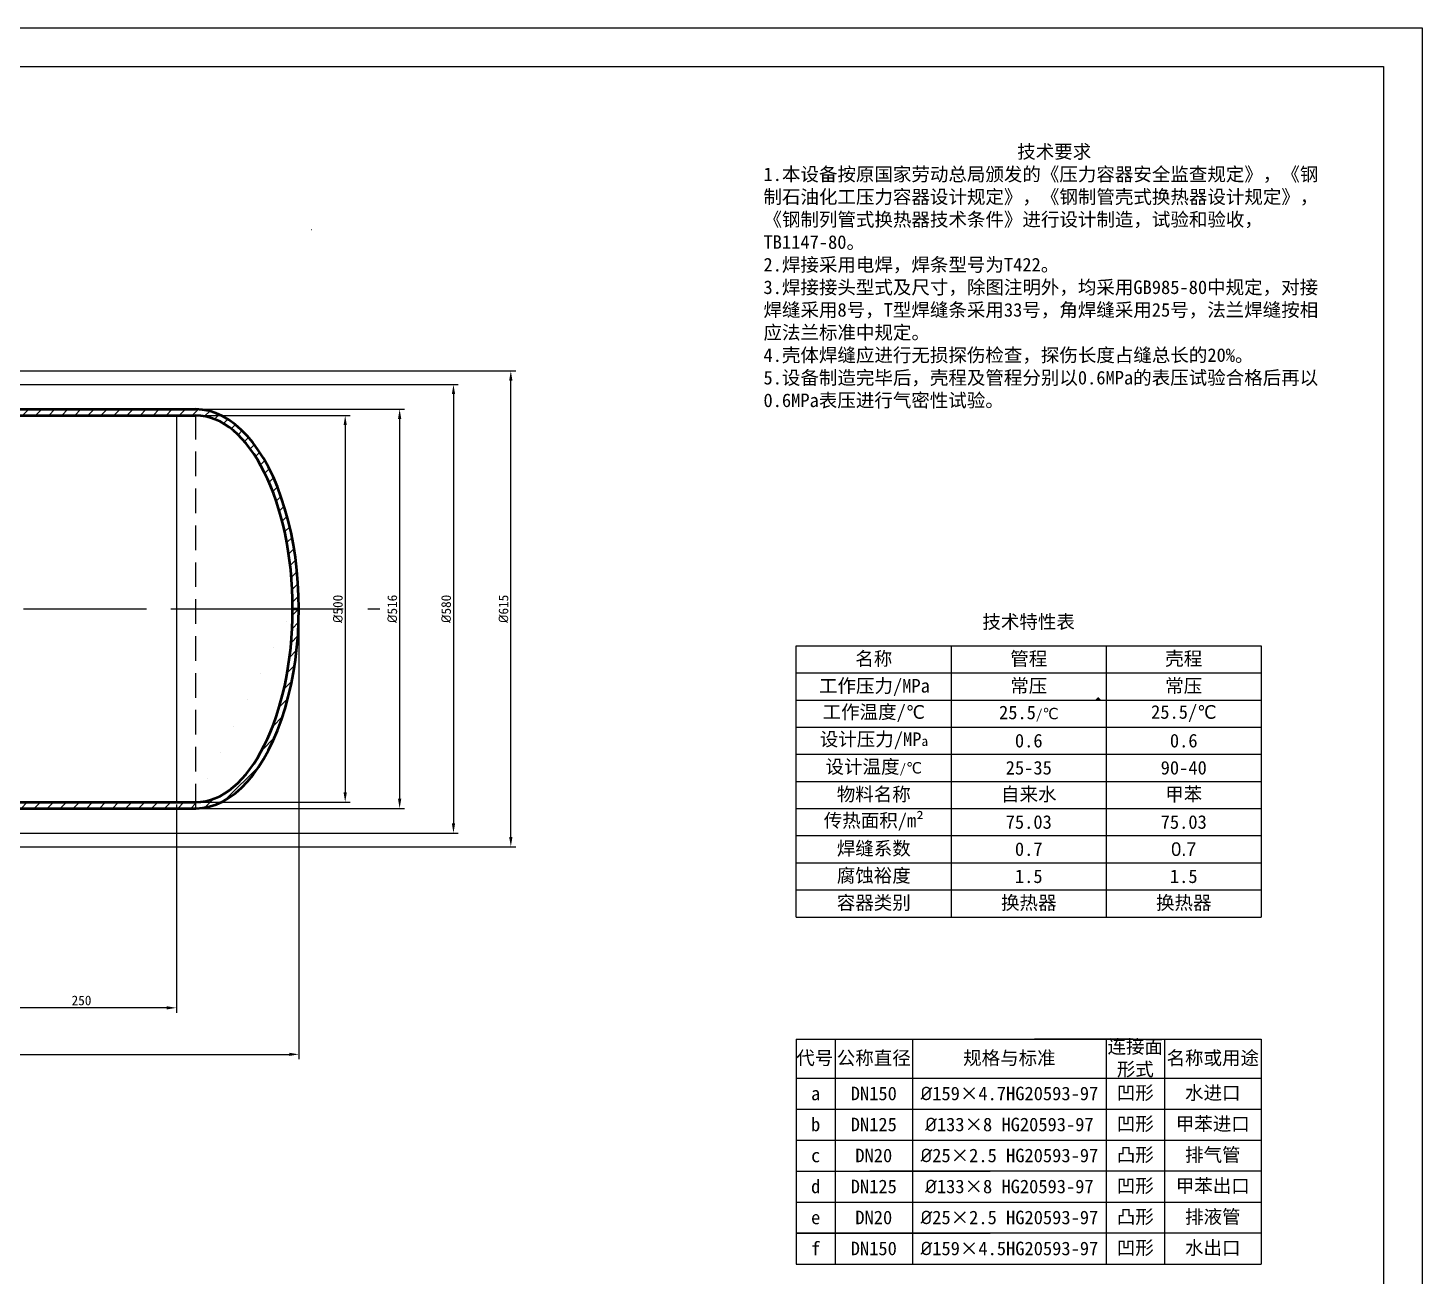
# Model space of a CAD drawing. Header units: millimetres. Extents: x -1950 to -231, y 2736 to 6518.
# Drawn here: x -590.9 to -231, y 3007.9 to 3330 of the extents above; entities that cross this region are included whole.
import ezdxf

# ---------------------------------------------------------------- set-up
doc = ezdxf.new("R2010")
doc.units = ezdxf.units.MM
for name, pattern in [('CENTER', [50.8, 31.75, -6.35, 6.35, -6.35]), ('CENTERX2', [101.6, 63.5, -12.7, 12.7, -12.7]), ('DASHED2', [9.525, 6.35, -3.175])]:
    doc.linetypes.add(name, pattern=pattern)
for name, color, linetype, lineweight in [('xuxian', 7, 'DASHED2', 25), ('点划线', 80, 'CENTERX2', 25), ('点画线', 7, 'CENTER', 25), ('粗实线', 7, 'Continuous', 50), ('细实线', 7, 'Continuous', 25)]:
    doc.layers.add(name, color=color, linetype=linetype, lineweight=lineweight)
doc.styles.get("Standard").update_dxf_attribs({"font": ''})
doc.styles.get('Standard').set_extended_font_data('SimSun')
doc.dimstyles.new('ISO-25', dxfattribs={"dimtxt": 2.5, "dimasz": 2.5, "dimexe": 1.25, "dimexo": 0.625, "dimtad": 1, "dimtxsty": 'Standard', "dimcen": 2.5, "dimadec": 0, "dimazin": 0, "dimtfac": 1, "dimtmove": 0, "dimatfit": 3, "dimfxl": 0, "dimarcsym": 0})

# ---------------------------------------------------------------- blocks, each defined once
blk = doc.blocks.new('*D33')
at = {"layer": 'Defpoints', "color": 0, "transparency": 16777216}
for p in [(-552.52, 3130.19), (-601.52, 3118.06), (-601.52, 3077.11)]:
    blk.add_point(p, dxfattribs=at)
at = {"layer": '细实线', "color": 0, "lineweight": -2, "transparency": 16777216}
for p, q in [((-552.52, 3129.56), (-552.52, 3075.86)), ((-601.52, 3117.44), (-601.52, 3075.86)), ((-555.02, 3077.11), (-599.02, 3077.11))]:
    blk.add_line(p, q, dxfattribs=at)
at = {"layer": '细实线', "color": 0, "transparency": 16777216}
for points in [[(-599.02, 3077.53), (-599.02, 3076.7), (-601.52, 3077.11)], [(-555.02, 3077.53), (-555.02, 3076.7), (-552.52, 3077.11)]]:
    blk.add_solid(points, dxfattribs=at)
at = {"layer": '细实线', "color": 0, "transparency": 16777216, "insert": (-577.02, 3079), "char_height": 2.5, "attachment_point": 5}
blk.add_mtext('{\\fFangSong|b0|i0|c134|p49;250}', dxfattribs=at)
blk = doc.blocks.new('*D40')
at = {"layer": 'Defpoints', "color": 0, "transparency": 16777216}
for p in [(-547.52, 3230), (-547.52, 3130.19), (-508.96, 3130.19)]:
    blk.add_point(p, dxfattribs=at)
at = {"layer": '细实线', "color": 0, "lineweight": -2, "transparency": 16777216}
for p, q in [((-546.9, 3230), (-507.71, 3230)), ((-508.96, 3227.5), (-508.96, 3132.69)), ((-546.9, 3130.19), (-507.71, 3130.19))]:
    blk.add_line(p, q, dxfattribs=at)
at = {"layer": '细实线', "color": 0, "transparency": 16777216}
for points in [[(-509.38, 3227.5), (-508.54, 3227.5), (-508.96, 3230)], [(-509.38, 3132.69), (-508.54, 3132.69), (-508.96, 3130.19)]]:
    blk.add_solid(points, dxfattribs=at)
at = {"layer": '细实线', "color": 0, "transparency": 16777216, "insert": (-510.85, 3180.09), "char_height": 2.5, "attachment_point": 5, "rotation": 90}
blk.add_mtext('{\\fISOCPEUR|b0|i0|c0|p34;%%C\\f@FangSong|b0|i0|c134|p49;500}', dxfattribs=at)
blk = doc.blocks.new('*D41')
at = {"layer": 'Defpoints', "color": 0, "transparency": 16777216}
for p in [(-547.52, 3231.6), (-547.52, 3128.59), (-494.91, 3128.59)]:
    blk.add_point(p, dxfattribs=at)
at = {"layer": '细实线', "color": 0, "lineweight": -2, "transparency": 16777216}
for p, q in [((-546.9, 3231.6), (-493.66, 3231.6)), ((-494.91, 3229.1), (-494.91, 3131.09)), ((-546.9, 3128.59), (-493.66, 3128.59))]:
    blk.add_line(p, q, dxfattribs=at)
at = {"layer": '细实线', "color": 0, "transparency": 16777216}
for points in [[(-495.33, 3229.1), (-494.49, 3229.1), (-494.91, 3231.6)], [(-495.33, 3131.09), (-494.49, 3131.09), (-494.91, 3128.59)]]:
    blk.add_solid(points, dxfattribs=at)
at = {"layer": '细实线', "color": 0, "transparency": 16777216, "insert": (-496.8, 3180.09), "char_height": 2.5, "attachment_point": 5, "rotation": 90}
blk.add_mtext('{\\fISOCPEUR|b0|i0|c0|p34;%%C\\f@FangSong|b0|i0|c134|p49;516}', dxfattribs=at)
blk = doc.blocks.new('*D42')
at = {"layer": 'Defpoints', "color": 0, "transparency": 16777216}
for p in [(-595.52, 3238), (-595.52, 3122.19), (-481.01, 3122.19)]:
    blk.add_point(p, dxfattribs=at)
at = {"layer": '细实线', "color": 0, "lineweight": -2, "transparency": 16777216}
for p, q in [((-594.9, 3238), (-479.76, 3238)), ((-481.01, 3235.5), (-481.01, 3124.69)), ((-594.9, 3122.19), (-479.76, 3122.19))]:
    blk.add_line(p, q, dxfattribs=at)
at = {"layer": '细实线', "color": 0, "transparency": 16777216}
for points in [[(-481.43, 3235.5), (-480.59, 3235.5), (-481.01, 3238)], [(-481.43, 3124.69), (-480.59, 3124.69), (-481.01, 3122.19)]]:
    blk.add_solid(points, dxfattribs=at)
at = {"layer": '细实线', "color": 0, "transparency": 16777216, "insert": (-482.9, 3180.09), "char_height": 2.5, "attachment_point": 5, "rotation": 90}
blk.add_mtext('{\\fISOCPEUR|b0|i0|c0|p34;%%C\\f@FangSong|b0|i0|c134|p49;580}', dxfattribs=at)
blk = doc.blocks.new('*D43')
at = {"layer": 'Defpoints', "color": 0, "transparency": 16777216}
for p in [(-595.52, 3241.5), (-466.21, 3241.5), (-595.52, 3118.69)]:
    blk.add_point(p, dxfattribs=at)
at = {"layer": '细实线', "color": 0, "lineweight": -2, "transparency": 16777216}
for p, q in [((-594.9, 3241.5), (-464.96, 3241.5)), ((-466.21, 3121.19), (-466.21, 3239)), ((-594.9, 3118.69), (-464.96, 3118.69))]:
    blk.add_line(p, q, dxfattribs=at)
at = {"layer": '细实线', "color": 0, "transparency": 16777216}
for points in [[(-466.63, 3239), (-465.8, 3239), (-466.21, 3241.5)], [(-466.63, 3121.19), (-465.8, 3121.19), (-466.21, 3118.69)]]:
    blk.add_solid(points, dxfattribs=at)
at = {"layer": '细实线', "color": 0, "transparency": 16777216, "insert": (-468.1, 3180.09), "char_height": 2.5, "attachment_point": 5, "rotation": 90}
blk.add_mtext('{\\fISOCPEUR|b0|i0|c0|p34;%%C\\f@FangSong|b0|i0|c134|p49;615}', dxfattribs=at)
blk = doc.blocks.new('*D57')
at = {"layer": 'Defpoints', "color": 0, "transparency": 16777216}
for p in [(-1000, 3180.09), (-520.92, 3180.09), (-520.92, 3065.1)]:
    blk.add_point(p, dxfattribs=at)
at = {"layer": '细实线', "color": 0, "lineweight": -2, "transparency": 16777216}
for p, q in [((-1000, 3179.47), (-1000, 3063.85)), ((-520.92, 3179.47), (-520.92, 3063.85)), ((-997.5, 3065.1), (-523.42, 3065.1))]:
    blk.add_line(p, q, dxfattribs=at)
at = {"layer": '细实线', "color": 0, "transparency": 16777216}
for points in [[(-997.5, 3065.52), (-997.5, 3064.69), (-1000, 3065.1)], [(-523.42, 3065.52), (-523.42, 3064.69), (-520.92, 3065.1)]]:
    blk.add_solid(points, dxfattribs=at)
at = {"layer": '细实线', "color": 0, "transparency": 16777216, "insert": (-760.46, 3066.99), "char_height": 2.5, "attachment_point": 5}
blk.add_mtext('{\\fFangSong|b0|i0|c134|p49;6970}', dxfattribs=at)

msp = doc.modelspace()

# ---------------------------------------------------------------- hatches: boundary and pattern name
at = {"layer": '细实线'}
h = msp.add_hatch(dxfattribs=at)
h.set_pattern_fill('ANSI31', color=256, scale=0.75)
h.paths.add_polyline_path([(-552.521, 3230), (-547.521, 3230), (-547.521, 3231.6), (-552.521, 3231.6), (-595.521, 3231.6), (-595.521, 3230)])
h.paths.add_polyline_path([(-552.521, 3128.588), (-547.521, 3128.588), (-547.521, 3130.188), (-552.521, 3130.188), (-595.521, 3130.188), (-595.521, 3128.588)])
h = msp.add_hatch(dxfattribs=at)
h.set_pattern_fill('ANSI31', color=256, scale=0.75)
edge = h.paths.add_edge_path()
edge.add_ellipse((-547.521, 3180.094), major_axis=(0, 51.506), ratio=0.5164464, start_angle=270, end_angle=360)
edge.add_line((-547.521, 3231.6), (-547.521, 3230))
edge.add_ellipse((-547.521, 3180.094), major_axis=(0, 49.906), ratio=0.5009435, start_angle=270, end_angle=360, ccw=False)
edge.add_line((-522.521, 3180.094), (-520.921, 3180.094))
edge = h.paths.add_edge_path()
edge.add_ellipse((-547.521, 3180.094), major_axis=(0, 51.506), ratio=0.5164464, start_angle=180, end_angle=270)
edge.add_line((-520.921, 3180.094), (-522.521, 3180.094))
edge.add_ellipse((-547.521, 3180.094), major_axis=(0, 49.906), ratio=0.5009435, start_angle=180, end_angle=270, ccw=False)
edge.add_line((-547.521, 3130.188), (-547.521, 3128.588))
h = msp.add_hatch(color=256, dxfattribs=at)
h.dxf.hatch_style = 1
h.paths.add_polyline_path([(-314.599, 3157.329), (-313.599, 3156.329), (-315.599, 3156.329)])

# ---------------------------------------------------------------- linework, layer by layer
at = {"layer": 'xuxian'}
msp.add_line((-547.521, 3128.588), (-547.521, 3231.6), dxfattribs=at)
at = {"layer": '点划线'}
msp.add_line((-517.638, 3278.017), (-517.549, 3278.017), dxfattribs=at)
at = {"layer": '点画线'}
for p, q in [((-744.429, 3180.094), (-500, 3180.094)), ((-744.429, 3180.094), (-500, 3180.094)), ((-552.521, 3180.094), (-522.521, 3180.094))]:
    msp.add_line(p, q, dxfattribs=at)
at = {"layer": '粗实线'}
for p, q in [((-595.521, 3231.6), (-552.521, 3231.6)), ((-552.521, 3231.6), (-547.521, 3231.6)), ((-595.521, 3230), (-552.521, 3230)), ((-552.521, 3230), (-547.521, 3230)), ((-522.521, 3180.094), (-520.921, 3180.094)), ((-595.806, 3128.588), (-552.521, 3128.588)), ((-595.521, 3130.188), (-552.521, 3130.188)), ((-552.521, 3130.188), (-547.521, 3130.188)), ((-552.521, 3128.588), (-547.521, 3128.588))]:
    msp.add_line(p, q, dxfattribs=at)
for major_axis, ratio, end_param in [((0, 51.506), 0.5164464, 6.2854519), ((0, 49.906), 0.5009435, 6.2831853)]:
    msp.add_ellipse((-547.521, 3180.094), major_axis=major_axis, ratio=ratio, start_param=3.1415927, end_param=end_param, dxfattribs=at)
at = {"layer": '细实线'}
for p, q in [((-1072, 3330.032), (-231, 3330.032)), ((-231, 3330.032), (-231, 2736.032)), ((-1047, 3320.032), (-241, 3320.032)), ((-241, 3320.032), (-241, 2746.032)), ((-241, 3320.032), (-241, 3300.032)), ((-552.521, 3230), (-552.521, 3130.188)), ((-392.528, 3163.547), (-392.528, 3170.547)), ((-392.528, 3170.547), (-272.528, 3170.547)), ((-352.528, 3170.547), (-352.528, 3100.547)), ((-312.528, 3170.547), (-312.528, 3100.547)), ((-272.528, 3170.547), (-272.528, 3100.547)), ((-392.528, 3156.547), (-392.528, 3163.547)), ((-392.528, 3163.547), (-272.528, 3163.547)), ((-392.528, 3149.547), (-392.528, 3156.547)), ((-392.528, 3156.547), (-272.528, 3156.547)), ((-392.528, 3142.547), (-392.528, 3149.547)), ((-392.528, 3149.547), (-272.528, 3149.547)), ((-392.528, 3135.547), (-392.528, 3142.547)), ((-392.528, 3142.547), (-272.528, 3142.547)), ((-392.528, 3128.547), (-392.528, 3135.547)), ((-392.528, 3135.547), (-272.528, 3135.547)), ((-392.528, 3121.547), (-392.528, 3128.547)), ((-392.528, 3128.547), (-272.528, 3128.547)), ((-392.528, 3114.547), (-392.528, 3121.547)), ((-392.528, 3121.547), (-272.528, 3121.547)), ((-392.528, 3107.547), (-392.528, 3114.547)), ((-392.528, 3114.547), (-272.528, 3114.547)), ((-392.528, 3100.547), (-392.528, 3107.547)), ((-392.528, 3107.547), (-272.528, 3107.547)), ((-392.528, 3100.547), (-272.528, 3100.547)), ((-392.528, 3068.985), (-272.528, 3068.985)), ((-392.528, 3068.985), (-392.528, 3010.985)), ((-392.528, 3068.985), (-392.528, 3058.985)), ((-392.528, 3068.985), (-392.528, 3058.985)), ((-392.528, 3068.985), (-382.528, 3068.985)), ((-382.528, 3068.985), (-382.528, 3010.985)), ((-382.528, 3068.985), (-362.528, 3068.985)), ((-362.528, 3068.985), (-362.528, 3010.985)), ((-362.528, 3068.985), (-357.528, 3068.985)), ((-362.528, 3068.985), (-312.528, 3068.985)), ((-305.62, 3069.032), (-331.031, 3069.032)), ((-312.528, 3068.985), (-312.528, 3010.985)), ((-312.528, 3068.985), (-297.528, 3068.985)), ((-297.528, 3068.985), (-297.528, 3010.985)), ((-272.528, 3068.985), (-272.528, 3010.985)), ((-392.528, 3058.985), (-272.528, 3058.97)), ((-392.528, 3058.985), (-392.528, 3050.985)), ((-392.528, 3050.985), (-272.528, 3050.985)), ((-392.528, 3050.985), (-392.528, 3042.985)), ((-392.528, 3042.985), (-272.528, 3042.985)), ((-392.528, 3042.985), (-392.528, 3034.985)), ((-392.528, 3034.985), (-342.528, 3034.985)), ((-392.528, 3034.985), (-392.528, 3026.985)), ((-272.528, 3034.985), (-373.576, 3034.985)), ((-392.528, 3026.985), (-272.528, 3026.985)), ((-392.528, 3026.985), (-392.528, 3018.985)), ((-392.528, 3018.985), (-342.528, 3018.985)), ((-272.528, 3018.985), (-392.528, 3018.985)), ((-392.528, 3018.985), (-392.528, 3010.985)), ((-392.528, 3010.985), (-272.528, 3010.985))]:
    msp.add_line(p, q, dxfattribs=at)

# ---------------------------------------------------------------- texts
for s, width, heights, insert, char_height, attachment_point in [('\\pxqc;{\\fFangSong|b0|i0|c134|p49;技术要求\\P\\pr0.99996,ql;1.本设备按原国家劳动总局颁发的《压力容器安全监查规定》，《钢制石油化工压力容器设计规定》，《钢制管壳式换热器设计规定》，《钢制列管式换热器技术条件》进行设计制造，试验和验收，\\fFangSong|b0|i0|c0|p49;TB1147-80\\fFangSong|b0|i0|c134|p49;。\\P\\fFangSong|b0|i0|c0|p49;2.\\fFangSong|b0|i0|c134|p49;焊接采用电焊，焊条型号为\\fFangSong|b0|i0|c0|p49;T422\\fFangSong|b0|i0|c134|p49;。\\P\\fFangSong|b0|i0|c0|p49;3.\\fFangSong|b0|i0|c134|p49;焊接接头型式及尺寸，除图注明外，均采用\\fFangSong|b0|i0|c0|p49;GB985-80\\fFangSong|b0|i0|c134|p49;中规定，对接焊缝采用\\fFangSong|b0|i0|c0|p49;8\\fFangSong|b0|i0|c134|p49;号，\\fFangSong|b0|i0|c0|p49;T\\fFangSong|b0|i0|c134|p49;型焊缝条采用\\fFangSong|b0|i0|c0|p49;33\\fFangSong|b0|i0|c134|p49;号，角焊缝采用\\fFangSong|b0|i0|c0|p49;25\\fFangSong|b0|i0|c134|p49;号，法兰焊缝按相应法兰标准中规定。\\P\\fFangSong|b0|i0|c0|p49;4.\\fFangSong|b0|i0|c134|p49;壳体焊缝应进行无损探伤检查，探伤长度占缝总长的\\fFangSong|b0|i0|c0|p49;20%\\fFangSong|b0|i0|c134|p49;。\\P\\fFangSong|b0|i0|c0|p49;5.\\fFangSong|b0|i0|c134|p49;设备制造完毕后，壳程及管程分别以\\fFangSong|b0|i0|c0|p49;0.6MPa\\fFangSong|b0|i0|c134|p49;的表压试验合格后再以0.6MPa表压进行气密性试验。}', 150.08595, [0], (-401, 3299.846), 3.5, 1), ('\\pxqc;{\\fFangSong|b0|i0|c134|p49;技术特性表}', 119.92896, [0], (-392.528, 3178.502), 3.5, 1), ('{\\fFangSong|b0|i0|c134|p49;名称}', 40, [0], (-372.528, 3167.047), 3.5, 5), ('{\\fFangSong|b0|i0|c134|p49;管程}', 40, [0], (-332.528, 3167.047), 3.5, 5), ('{\\fFangSong|b0|i0|c134|p49;壳程}', 40, [0], (-292.528, 3167.047), 3.5, 5), ('{\\fFangSong|b0|i0|c134|p49;工作压力/MPa}', 40.39561, [0], (-372.355, 3159.805), 3.5, 5), ('{\\fFangSong|b0|i0|c134|p49;常压}', 40, [0], (-332.528, 3160.047), 3.5, 5), ('{\\fFangSong|b0|i0|c134|p49;常压}', 40, [0], (-292.528, 3160.047), 3.5, 5), ('{\\fFangSong|b0|i0|c134|p49;工作温度}/{\\fYouYuan|b0|i0|c134|p49;℃}', 40, [0], (-372.528, 3153.047), 3.5, 5), ('{\\fFangSong|b0|i0|c134|p49;\\H1.4x;25.5}/{\\fYouYuan|b0|i0|c134|p49;\\H1.1667x;℃}', 40, [0], (-332.528, 3153.047), 2.5, 5), ('{\\fFangSong|b0|i0|c134|p49;\\H1.4x;25.5\\fSimSun|b0|i0|c134|p34;/\\fYouYuan|b0|i0|c134|p49;℃}', 40, [0], (-292.528, 3153.047), 2.5, 5), ('{\\fFangSong|b0|i0|c134|p49;\\H1.4x;设计压力/MP}a', 39.54218, [0], (-372.497, 3146.025), 2.5, 5), ('{\\fFangSong|b0|i0|c134|p49;0.6}', 40, [0], (-332.528, 3146.047), 3.5, 5), ('{\\fFangSong|b0|i0|c134|p49;0.6}', 40, [0], (-292.528, 3146.047), 3.5, 5), ('{\\fFangSong|b0|i0|c134|p49;\\H1.4x;设计温度}/{\\fYouYuan|b0|i0|c134|p49;\\H1.1667x;℃}', 40, [0], (-372.528, 3139.047), 2.5, 5), ('{\\fFangSong|b0|i0|c134|p49;25-35}', 40, [0], (-332.528, 3139.047), 3.5, 5), ('{\\fFangSong|b0|i0|c134|p49;90-40}', 40, [0], (-292.528, 3139.047), 3.5, 5), ('{\\fFangSong|b0|i0|c134|p49;物料名称}', 40, [0], (-372.528, 3132.047), 3.5, 5), ('{\\fFangSong|b0|i0|c134|p49;自来水}', 40, [0], (-332.528, 3132.047), 3.5, 5), ('{\\fFangSong|b0|i0|c134|p49;甲苯}', 40, [0], (-292.528, 3132.047), 3.5, 5), ('{\\fFangSong|b0|i0|c134|p49;传热面积/m}²', 40, [0], (-372.528, 3125.047), 3.5, 5), ('{\\fFangSong|b0|i0|c134|p49;75.03}', 40, [0], (-332.528, 3125.047), 3.5, 5), ('{\\fSTFangsong|b0|i0|c134|p2;75.03}', 40, [0], (-292.528, 3125.047), 3.5, 5), ('{\\fFangSong|b0|i0|c134|p49;焊缝系数}', 40, [0], (-372.528, 3118.047), 3.5, 5), ('{\\fFangSong|b0|i0|c134|p49;0.7}', 40, [0], (-332.528, 3118.047), 3.5, 5), ('{\\fFZYaoTi|b0|i0|c134|p2;0.7}', 40, [0], (-292.528, 3118.047), 3.5, 5), ('{\\fFangSong|b0|i0|c134|p49;腐蚀裕度}', 40, [0], (-372.528, 3111.047), 3.5, 5), ('{\\fFangSong|b0|i0|c134|p49;1.5}', 40, [0], (-332.528, 3111.047), 3.5, 5), ('{\\fFangSong|b0|i0|c134|p49;1.5}', 40, [0], (-292.528, 3111.047), 3.5, 5), ('{\\fFangSong|b0|i0|c134|p49;容器类别}', 40, [0], (-372.528, 3104.047), 3.5, 5), ('{\\fFangSong|b0|i0|c134|p49;换热器}', 40, [0], (-332.528, 3104.047), 3.5, 5), ('{\\fFangSong|b0|i0|c134|p49;换热器}', 40, [0], (-292.528, 3104.047), 3.5, 5), ('{\\fFangSong|b0|i0|c134|p49;代号}', 10, [0], (-392.528, 3063.984), 3.5, 4), ('{\\fFangSong|b0|i0|c134|p49;公称直径}', 20, [0], (-372.528, 3063.983), 3.5, 5), ('{\\fFangSong|b0|i0|c134|p49;规格与标准}', 50, [0], (-337.528, 3063.98), 3.5, 5), ('{\\fFangSong|b0|i0|c134|p49;连接面形式}', 15, [0], (-305.028, 3063.979), 3.5, 5), ('{\\fFangSong|b0|i0|c134|p49;名称或用途}', 25, [0], (-285.028, 3063.977), 3.5, 5), ('{\\fFangSong|b0|i0|c134|p49;a}', 10, [0], (-387.528, 3054.985), 3.5, 5), ('{\\fFangSong|b0|i0|c134|p49;DN150}', 20, [1.641], (-372.528, 3054.984), 3.5, 5), ('{\\fISOCPEUR|b0|i0|c0|p34;%%C\\f@FangSong|b0|i0|c134|p49;159×4.7HG20593-97}', 50, [0], (-337.528, 3054.983), 3.5, 5), ('{\\fFangSong|b0|i0|c134|p49;凹形}', 15, [0], (-305.028, 3054.98), 3.5, 5), ('{\\fFangSong|b0|i0|c134|p49;水进口}', 25, [0], (-285.028, 3054.979), 3.5, 5), ('{\\fFangSong|b0|i0|c134|p49;b}', 10, [0], (-387.528, 3046.985), 3.5, 5), ('{\\fFangSong|b0|i0|c134|p49;DN125}', 20, [0], (-372.528, 3046.985), 3.5, 5), ('{\\fISOCPEUR|b0|i0|c0|p34;%%C\\f@FangSong|b0|i0|c134|p49;133×8 HG20593-97}', 50, [0], (-337.528, 3046.985), 3.5, 5), ('{\\fFangSong|b0|i0|c134|p49;\\H1.4x;凹形}', 15, [0], (-305.028, 3046.985), 2.5, 5), ('{\\fFangSong|b0|i0|c134|p49;甲苯进口}', 25, [0], (-285.028, 3046.985), 3.5, 5), ('{\\fISOCPEUR|b0|i0|c0|p34;\\H1.4x;%%C\\f@FangSong|b0|i0|c134|p49;25×2.5 HG20593-97}', 50, [0], (-337.528, 3038.985), 2.5, 5), ('{\\fFangSong|b0|i0|c134|p49;凸形}', 15, [0], (-305.028, 3038.985), 3.5, 5), ('{\\fFangSong|b0|i0|c134|p49;排气管}', 25, [0], (-285.028, 3038.985), 3.5, 5), ('{\\fFangSong|b0|i0|c134|p49;c}', 10, [0], (-387.528, 3038.985), 3.5, 5), ('{\\fFangSong|b0|i0|c134|p49;DN20}', 20, [0], (-372.528, 3038.985), 3.5, 5), ('{\\fFangSong|b0|i0|c134|p49;d}', 10, [0], (-387.528, 3030.985), 3.5, 5), ('{\\fFangSong|b0|i0|c134|p49;DN125}', 20, [0], (-372.528, 3030.985), 3.5, 5), ('{\\fISOCPEUR|b0|i0|c0|p34;\\H1.4x;%%C\\f@FangSong|b0|i0|c134|p49;133×8 HG20593-97}', 50, [0], (-337.528, 3030.985), 2.5, 5), ('{\\fFangSong|b0|i0|c134|p49;\\H1.4x;凹形}', 15, [0], (-305.028, 3030.985), 2.5, 5), ('{\\fFangSong|b0|i0|c134|p49;甲苯出口}', 25, [0], (-285.028, 3030.985), 3.5, 5), ('{\\fFangSong|b0|i0|c134|p49;e}', 10, [0], (-387.528, 3022.985), 3.5, 5), ('{\\fFangSong|b0|i0|c134|p49;DN20}', 20, [0], (-372.528, 3022.985), 3.5, 5), ('{\\fISOCPEUR|b0|i0|c0|p34;%%C\\f@FangSong|b0|i0|c134|p49;25×2.5 HG20593-97}', 50, [0], (-337.528, 3022.985), 3.5, 5), ('{\\fFangSong|b0|i0|c134|p49;凸形}', 15, [0], (-305.028, 3022.985), 3.5, 5), ('{\\fFangSong|b0|i0|c134|p49;排液管}', 25, [0], (-285.028, 3022.985), 3.5, 5), ('{\\fFangSong|b0|i0|c134|p49;f}', 10, [0], (-387.528, 3014.985), 3.5, 5), ('{\\fFangSong|b0|i0|c134|p49;DN150}', 20, [0], (-372.528, 3014.985), 3.5, 5), ('{\\fISOCPEUR|b0|i0|c0|p34;%%C\\f@FangSong|b0|i0|c134|p49;159×4.5HG20593-97}', 50, [0], (-337.528, 3014.985), 3.5, 5), ('{\\fFangSong|b0|i0|c134|p49;凹形}', 15, [0], (-305.028, 3014.985), 3.5, 5), ('{\\fFangSong|b0|i0|c134|p49;水出口}', 25, [0], (-285.028, 3014.985), 3.5, 5)]:
    msp.add_mtext_dynamic_manual_height_columns(s, width=width, gutter_width=12.5, heights=heights, dxfattribs=dict(at, insert=insert, char_height=char_height, attachment_point=attachment_point))

# ---------------------------------------------------------------- dimensions: what is measured, and where the dimension line sits
for base, p1, p2, text, picture, middle in [((-466.212, 3241.5), (-595.521, 3118.688), (-595.521, 3241.5), '{\\fISOCPEUR|b0|i0|c0|p34;%%C\\f@FangSong|b0|i0|c134|p49;615}', '*D43', (-468.102, 3180.094)), ((-481.011, 3122.188), (-595.521, 3238), (-595.521, 3122.188), '{\\fISOCPEUR|b0|i0|c0|p34;%%C\\f@FangSong|b0|i0|c134|p49;580}', '*D42', (-482.9, 3180.094)), ((-494.911, 3128.588), (-547.521, 3231.6), (-547.521, 3128.588), '{\\fISOCPEUR|b0|i0|c0|p34;%%C\\f@FangSong|b0|i0|c134|p49;516}', '*D41', (-496.8, 3180.094)), ((-508.961, 3130.188), (-547.521, 3230), (-547.521, 3130.188), '{\\fISOCPEUR|b0|i0|c0|p34;%%C\\f@FangSong|b0|i0|c134|p49;500}', '*D40', (-510.85, 3180.094))]:
    dim = msp.add_linear_dim(base=base, p1=p1, p2=p2, angle=90, text=text, dimstyle='ISO-25', dxfattribs=at)
    dim.commit()
    dim.dimension.update_dxf_attribs({"geometry": picture, "text_midpoint": middle})
for base, p1, p2, text, picture, middle in [((-520.921, 3065.104), (-1000, 3180.094), (-520.921, 3180.094), '{\\fFangSong|b0|i0|c134|p49;6970}', '*D57', (-760.461, 3066.993)), ((-601.521, 3077.112), (-552.521, 3130.188), (-601.521, 3118.063), '{\\fFangSong|b0|i0|c134|p49;250}', '*D33', (-577.021, 3079.001))]:
    dim = msp.add_linear_dim(base=base, p1=p1, p2=p2, text=text, dimstyle='ISO-25', dxfattribs=at)
    dim.commit()
    dim.dimension.update_dxf_attribs({"geometry": picture, "text_midpoint": middle})

doc.saveas('drawing.dxf')
